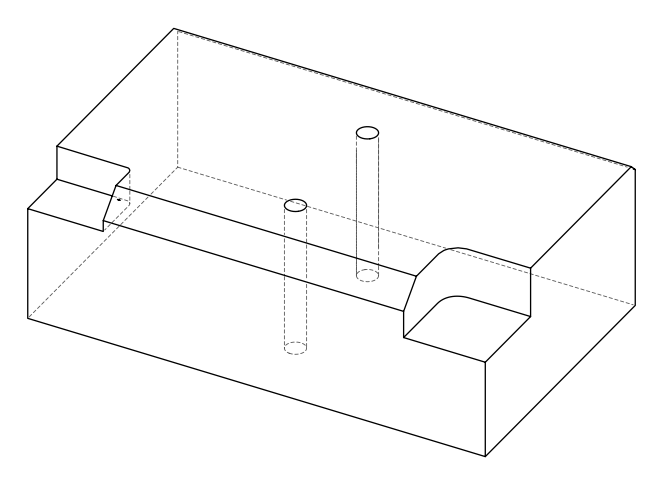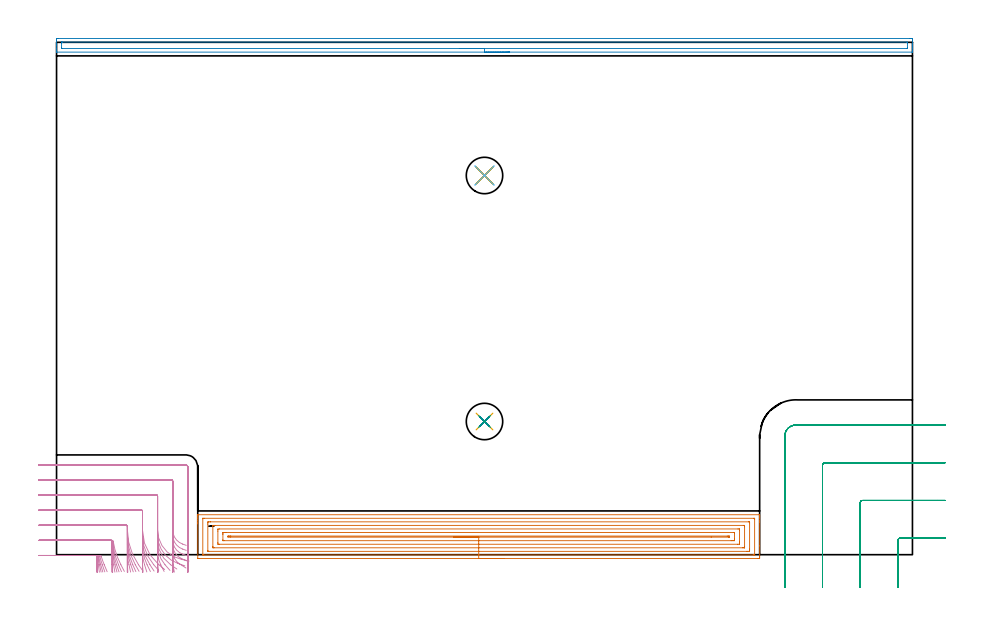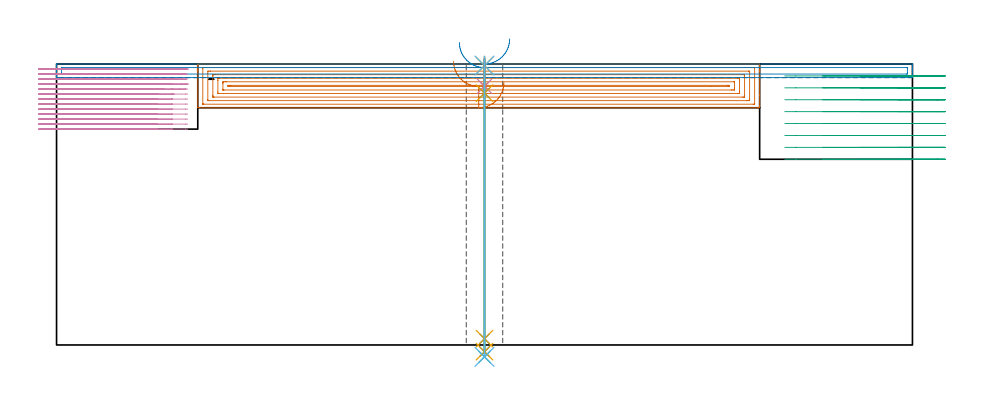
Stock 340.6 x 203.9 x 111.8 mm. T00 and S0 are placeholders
(PLAN: 12 operations, 9 tool changes, 40.4 min)
(1 AREA_MILL | FG_CHAMFER_SURFACE | UGT0205_001 | 12.73 min | 36145 mm3)
(2 AREA_MILL_1 | FG_CHAMFER_SURFACE_1 | UGT0205_001 | 5.64 min | 4969 mm3)
(3 MILL_CORNER_NOTCH_RECTANGULAR | CORNER_NOTCH_RECTANGULAR | UGT0201_094 | Follow Part, ap 5, ae 75% | 6.06 min | 139117 mm3)
(4 MILL_CORNER_NOTCH_RECTANGULAR_1 | CORNER_NOTCH_RECTANGULAR_1 | NXT0201_009 | Follow Part, ap 2, ae 75% | 13.83 min | 56518 mm3)
(5 SPOT_DRILL | STEP1HOLE | NXT0321_9005460120000 | 0.03 min | 0 mm3)
(6 SPOT_DRILL_1 | STEP1HOLE_1 | NXT0321_9005460120000 | 0.03 min | 5 mm3)
(7 DRILL_BLIND_HOLE_INTO_CENTER | STEP1HOLE | NXT0301_030 | 0.05 min | 224 mm3)
(8 GUN_DRILL_THROUGH_HOLE | STEP1HOLE | UGT0307_001 | 0.52 min | 2001 mm3)
(9 SPADE_DRILL_TO_ENLARGE_THROUGH_HOLE | STEP1HOLE | UGT0306_005 | 0.48 min | 16197 mm3)
(10 DRILL_BLIND_HOLE_INTO_CENTER_1 | STEP1HOLE_1 | NXT0301_030 | 0.05 min | 221 mm3)
(11 GUN_DRILL_THROUGH_HOLE_1 | STEP1HOLE_1 | UGT0307_001 | 0.52 min | 2000 mm3)
(12 SPADE_DRILL_TO_ENLARGE_THROUGH_HOLE_1 | STEP1HOLE_1 | UGT0306_005 | 0.48 min | 16198 mm3)
(TOOL UGT0205_001 | Chamfer Mill 20 x 3 x 45 deg. | D20 FL50 Z2)
(TOOL UGT0201_094 | End mill 20 mm | D20 FL38 Z4)
(TOOL NXT0201_009 | ENDMILL 8mm [2P460-0800-NA 1630] | D8 FL26 Z6)
(TOOL NXT0321_9005460120000 | NC Spot Drill, 142deg, 12mm, Carbide, Uncoated | D12 PA142 FL30 Z2)
(TOOL NXT0301_030 | Carbide Drill 5.9mm [860.1-0590-018A1-MM 2214] | D5.9 PA140 FL28 Z2)
(TOOL UGT0307_001 | Gun Drill 5 mm | D5 PA130 FL24 Z1)
(TOOL UGT0306_005 | Spade Drill 14.5mm | D14.5 PA132 FL10 Z2)
(OP 1 AREA_MILL)
G17 G21 G94 G90
T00 M6
G54
G17 G0 G90 X178. Y-1.5 S1061 M3
G43 Z121.8 H0
Z104.4
G94 G1 X177.962 Z103.528 F250.
X177.848 Z102.664
X177.659 Z101.812
X177.397 Z100.98
X177.063 Z100.174
X176.66 Z99.4
X176.192 Z98.664
X175.66 Z97.972
X175.071 Z97.329
X174.428 Z96.74
X173.736 Z96.208
X173. Z95.74
X172.226 Z95.337
X171.42 Z95.003
X170.588 Z94.741
X169.736 Z94.552
X168.872 Z94.438
X168. Z94.4
X56.814
X56.3 Y-1.495 Z94.403
X56.21 Y-1.492 Z94.406
X56.2 Y-1.397 Z94.5
Y12.292 Z108.188
Y12.895 Z108.789
Y13.443 Z109.339
Y13.771 Z109.667
Y14.319 Z110.215
Y14.647 Z110.542
Y15.304 Z111.203
Y15.618 Z111.517
X56.203 Y15.761 Z111.653
X56.21 Y15.897 Z111.788
X56.367 Y15.9 Z111.8
X279.633
X279.79 Y15.897 Z111.788
X279.797 Y15.761 Z111.653
X279.8 Y15.617 Z111.517
Y15.304 Z111.203
Y14.647 Z110.542
Y13.442 Z109.339
Y12.895 Z108.789
Y3.531 Z99.428
Y-0.849 Z95.048
X279.796 Y-1.123 Z94.774
X279.79 Y-1.493 Z94.405
X279.566 Y-1.496 Z94.402
X279.186 Y-1.5 Z94.4
X168.
Y-0.086 Z95.814
X58.6 Y-0.085 Z95.815
X58.434 Y-0.084 Z95.816
X58.25 Y-0.08 Z95.82
X58.212 Y-0.079 Z95.821
X58.207 Y-0.054 Z95.846
X58.204 Y-0.023 Z95.877
X58.201 Y0.145 Z96.045
Y14.294 Z110.194
X58.203 Y14.399 Z110.299
X58.207 Y14.468 Z110.368
X58.211 Y14.48 Z110.38
X58.215 Y14.482 Z110.382
X58.236 Y14.484 Z110.384
X58.6 Y14.486 Z110.386
X58.764
X277.4 Y14.485 Z110.385
X277.566 Y14.484 Z110.384
X277.75 Y14.48 Z110.38
X277.788 Y14.479 Z110.379
X277.793 Y14.454 Z110.354
X277.796 Y14.423 Z110.323
X277.799 Y14.255 Z110.155
Y0.106 Z96.006
X277.797 Y0.001 Z95.901
X277.793 Y-0.068 Z95.832
X277.789 Y-0.08 Z95.82
X277.785 Y-0.082 Z95.818
X277.764 Y-0.084 Z95.816
X277.4 Y-0.086 Z95.814
X277.235
X168.
Y1.328 Z97.228
X60.566 Y1.329 Z97.229
X60.386 Y1.331 Z97.231
X60.216 Y1.335 Z97.235
X60.207 Y1.505 Z97.405
X60.201 Y1.687 Z97.587
X60.2 Y12.201 Z108.101
X60.209 Y12.895 Z108.795
X60.213 Y13.064 Z108.964
X60.386 Y13.067 Z108.967
X61.099 Y13.071 Z108.971
X61.279
X275.434
X275.614 Y13.069 Z108.969
X275.784 Y13.065 Z108.965
X275.793 Y12.895 Z108.795
X275.799 Y12.713 Z108.613
X275.8 Y2.199 Z98.099
X275.791 Y1.505 Z97.405
X275.787 Y1.335 Z97.235
X275.614 Y1.333 Z97.233
X274.901 Y1.329 Z97.229
X274.721 Y1.328 Z97.228
X168.
Y2.743 Z98.643
X62.697
X62.337 Y2.745 Z98.645
X62.275 Y2.746 Z98.646
X62.215 Y2.749 Z98.649
X62.21 Y2.836 Z98.736
X62.2 Y3.23 Z99.13
Y3.257 Z99.157
Y11.115 Z107.015
X62.202 Y11.567 Z107.467
X62.204 Y11.62 Z107.52
X62.208 Y11.645 Z107.545
X62.212 Y11.65 Z107.55
X62.227 Y11.652 Z107.552
X62.366 Y11.656 Z107.556
X62.541 Y11.657 Z107.557
X63.065
X273.303
X273.663 Y11.655 Z107.555
X273.725 Y11.654 Z107.554
X273.785 Y11.651 Z107.551
X273.79 Y11.564 Z107.464
X273.8 Y11.17 Z107.07
Y11.142 Z107.042
Y3.285 Z99.185
X273.799 Y2.833 Z98.733
X273.796 Y2.78 Z98.68
X273.792 Y2.755 Z98.655
X273.788 Y2.75 Z98.65
X273.773 Y2.748 Z98.648
X273.634 Y2.744 Z98.644
X273.459 Y2.743 Z98.643
X272.935
X168.
Y4.157 Z100.057
X64.828
X64.413 Y4.161 Z100.061
X64.215 Y4.164 Z100.064
X64.21 Y4.278 Z100.178
X64.201 Y4.772 Z100.672
Y9.39 Z105.29
X64.204 Y10.026 Z105.926
X64.21 Y10.235 Z106.135
X64.875 Y10.243 Z106.143
X271.172
X271.587 Y10.239 Z106.139
X271.785 Y10.236 Z106.136
X271.79 Y10.122 Z106.022
X271.799 Y9.628 Z105.528
Y5.01 Z100.91
X271.797 Y4.374 Z100.274
X271.79 Y4.164 Z100.064
X271.125 Y4.157 Z100.057
X168.
Y5.571 Z101.471
X66.638 Y5.572 Z101.472
X66.317 Y5.574 Z101.474
X66.227 Y5.577 Z101.477
X66.21 Y5.579 Z101.479
X66.207 Y5.593 Z101.493
X66.203 Y5.628 Z101.528
X66.201 Y5.743 Z101.643
X66.2 Y5.886 Z101.786
X66.201 Y8.067 Z103.967
X66.206 Y8.514 Z104.414
X66.21 Y8.728 Z104.628
X66.219 Y8.822 Z104.722
X66.321 Y8.825 Z104.725
X66.638 Y8.827 Z104.727
X67.21 Y8.829 Z104.729
X67.531
X269.362 Y8.828 Z104.728
X269.683 Y8.826 Z104.726
X269.773 Y8.823 Z104.723
X269.79 Y8.821 Z104.721
X269.793 Y8.807 Z104.707
X269.797 Y8.772 Z104.672
X269.799 Y8.657 Z104.557
X269.8 Y8.514 Z104.414
X269.799 Y6.333 Z102.233
X269.794 Y5.886 Z101.786
X269.79 Y5.671 Z101.571
X269.781 Y5.578 Z101.478
X269.679 Y5.575 Z101.475
X269.362 Y5.573 Z101.473
X268.79 Y5.571 Z101.471
X268.469
X168.
Y6.985 Z102.885
X69.089
X68.215 Y6.992 Z102.892
X68.209 Y7.2 Z103.1
X68.21 Y7.309 Z103.209
X68.215 Y7.408 Z103.308
X68.424 Y7.411 Z103.311
X68.653 Y7.413 Z103.313
X69.089 Y7.414 Z103.314
X69.317 Y7.415 Z103.315
X266.911 Y7.414 Z103.314
X267.349 Y7.413 Z103.313
X267.576 Y7.411 Z103.311
X267.785 Y7.408 Z103.308
X267.791 Y7.2 Z103.1
X267.79 Y7.09 Z102.99
X267.785 Y6.992 Z102.892
X267.576 Y6.989 Z102.889
X267.348 Y6.986 Z102.886
X260.515 Y6.985 Z102.885
X168.
X167.128 Z102.923
X166.263 Z103.037
X165.412 Z103.226
X164.58 Z103.488
X163.774 Z103.822
X163. Z104.225
X162.264 Z104.694
X161.572 Z105.225
X160.929 Z105.814
X160.34 Z106.457
X159.808 Z107.15
X159.34 Z107.885
X158.937 Z108.659
X158.603 Z109.465
X158.341 Z110.297
X158.152 Z111.149
X158.038 Z112.014
X158. Z112.885
G0 Z121.8
M5
M2
(OP 2 AREA_MILL_1)
G17 G21 G94 G90
T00 M6
G54
G17 G0 G90 X180.3 Y200. S1061 M3
G43 Z121.8 H0
G94 G1 X180.262 Z120.928 F250.
X180.148 Z120.064
X179.959 Z119.212
X179.697 Z118.38
X179.363 Z117.574
X178.96 Z116.8
X178.492 Z116.064
X177.96 Z115.372
X177.371 Z114.729
X176.728 Z114.14
X176.036 Z113.608
X175.3 Z113.14
X174.526 Z112.737
X173.72 Z112.403
X172.888 Z112.141
X172.036 Z111.952
X171.172 Z111.838
X170.3 Z111.8
X0.167
X0.008 Y200.003 Z111.788
X0. Y200.018 Z111.773
Y200.368 Z111.432
Y200.71 Z111.09
Y201.374 Z110.421
Y202.59 Z109.207
Y203.142 Z108.652
Y204.634 Z107.161
X0.003 Y204.91 Z106.885
X0.009 Y205.391 Z106.405
X0.125 Y205.394 Z106.403
X0.614 Y205.4 Z106.4
X339.491
X339.986 Y205.399 Z106.401
X340.475 Y205.394 Z106.403
X340.591 Y205.391 Z106.405
X340.6 Y204.91 Z106.885
Y203.142 Z108.652
Y202.59 Z109.207
Y202.258 Z109.538
Y201.706 Z110.09
Y201.374 Z110.421
Y200.368 Z111.432
X340.593 Y200.017 Z111.774
X340.591 Y200.003 Z111.788
X340.432 Y200. Z111.8
X170.3
Y201.414 Z110.386
X2.359 Y201.415 Z110.385
X2.01 Y201.425 Z110.375
X2.005 Y201.534 Z110.266
X2.001 Y201.77 Z110.03
Y203.538 Z108.262
X2.007 Y203.935 Z107.865
X2.011 Y203.98 Z107.82
X2.029 Y203.982 Z107.818
X2.081 Y203.985 Z107.815
X2.187 Y203.986 Z107.814
X2.4
X338.241 Y203.985 Z107.815
X338.59 Y203.975 Z107.825
X338.595 Y203.866 Z107.934
X338.599 Y203.63 Z108.17
Y201.862 Z109.938
X338.593 Y201.465 Z110.335
X338.589 Y201.42 Z110.38
X338.571 Y201.418 Z110.382
X338.519 Y201.415 Z110.385
X338.413 Y201.414 Z110.386
X338.2
X170.3
X169.428 Z110.424
X168.564 Z110.538
X167.712 Z110.727
X166.88 Z110.989
X166.074 Z111.323
X165.3 Z111.726
X164.564 Z112.194
X163.872 Z112.725
X163.229 Z113.315
X162.64 Z113.958
X162.108 Z114.65
X161.64 Z115.386
X161.237 Z116.16
X160.903 Z116.966
X160.641 Z117.798
X160.452 Z118.649
X160.338 Z119.514
X160.3 Z120.386
G0 Z121.8
M5
M2
(OP 3 MILL_CORNER_NOTCH_RECTANGULAR)
G17 G21 G94 G90
T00 M6
G54
G17 G0 G90 X353.6 Y6.6 S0 M3
G43 Z121.8 H0
Z107.062
G94 G1 X350.6 F250.
X335.795 F500.
G3 X334.8 Y5.605 R1.
G1 Y-10.
Y-13. F250.
G0 Z121.8
X353.6 Y21.6
Z107.062
G1 X350.6
X320.795 F500.
G3 X319.8 Y20.605 R1.
G1 Y-10.
Y-13. F250.
G0 Z121.8
X353.6 Y36.6
Z107.062
G1 X350.6
X305.796 F500.
G3 X304.8 Y35.604 R1.
G1 Y-10.
Y-13. F250.
G0 Z121.8
X353.6 Y51.6
Z107.062
G1 X350.6
X294.2 F500.
G3 X289.8 Y47.2 R4.4
G1 Y-10.
Y-13. F250.
G0 Z121.8
X353.6 Y6.6
Z102.325
G1 X350.6
X335.795 F500.
G3 X334.8 Y5.605 R1.
G1 Y-10.
Y-13. F250.
G0 Z121.8
X353.6 Y21.6
Z102.325
G1 X350.6
X320.795 F500.
G3 X319.8 Y20.605 R1.
G1 Y-10.
Y-13. F250.
G0 Z121.8
X353.6 Y36.6
Z102.325
G1 X350.6
X305.796 F500.
G3 X304.8 Y35.604 R1.
G1 Y-10.
Y-13. F250.
G0 Z121.8
X353.6 Y51.6
Z102.325
G1 X350.6
X294.2 F500.
G3 X289.8 Y47.2 R4.4
G1 Y-10.
Y-13. F250.
G0 Z121.8
X353.6 Y6.6
Z97.587
G1 X350.6
X335.795 F500.
G3 X334.8 Y5.605 R1.
G1 Y-10.
Y-13. F250.
G0 Z121.8
X353.6 Y21.6
Z97.587
G1 X350.6
X320.795 F500.
G3 X319.8 Y20.605 R1.
G1 Y-10.
Y-13. F250.
G0 Z121.8
X353.6 Y36.6
Z97.587
G1 X350.6
X305.796 F500.
G3 X304.8 Y35.604 R1.
G1 Y-10.
Y-13. F250.
G0 Z121.8
X353.6 Y51.6
Z97.587
G1 X350.6
X294.2 F500.
G3 X289.8 Y47.2 R4.4
G1 Y-10.
Y-13. F250.
G0 Z121.8
X353.6 Y6.6
Z92.85
G1 X350.6
X335.795 F500.
G3 X334.8 Y5.605 R1.
G1 Y-10.
Y-13. F250.
G0 Z121.8
X353.6 Y21.6
Z92.85
G1 X350.6
X320.795 F500.
G3 X319.8 Y20.605 R1.
G1 Y-10.
Y-13. F250.
G0 Z121.8
X353.6 Y36.6
Z92.85
G1 X350.6
X305.796 F500.
G3 X304.8 Y35.604 R1.
G1 Y-10.
Y-13. F250.
G0 Z121.8
X353.6 Y51.6
Z92.85
G1 X350.6
X294.2 F500.
G3 X289.8 Y47.2 R4.4
G1 Y-10.
Y-13. F250.
G0 Z121.8
X353.6 Y6.6
Z88.112
G1 X350.6
X335.795 F500.
G3 X334.8 Y5.605 R1.
G1 Y-10.
Y-13. F250.
G0 Z121.8
X353.6 Y21.6
Z88.112
G1 X350.6
X320.795 F500.
G3 X319.8 Y20.605 R1.
G1 Y-10.
Y-13. F250.
G0 Z121.8
X353.6 Y36.6
Z88.112
G1 X350.6
X305.796 F500.
G3 X304.8 Y35.604 R1.
G1 Y-10.
Y-13. F250.
G0 Z121.8
X353.6 Y51.6
Z88.112
G1 X350.6
X294.2 F500.
G3 X289.8 Y47.2 R4.4
G1 Y-10.
Y-13. F250.
G0 Z121.8
X353.6 Y6.6
Z83.375
G1 X350.6
X335.795 F500.
G3 X334.8 Y5.605 R1.
G1 Y-10.
Y-13. F250.
G0 Z121.8
X353.6 Y21.6
Z83.375
G1 X350.6
X320.795 F500.
G3 X319.8 Y20.605 R1.
G1 Y-10.
Y-13. F250.
G0 Z121.8
X353.6 Y36.6
Z83.375
G1 X350.6
X305.796 F500.
G3 X304.8 Y35.604 R1.
G1 Y-10.
Y-13. F250.
G0 Z121.8
X353.6 Y51.6
Z83.375
G1 X350.6
X294.2 F500.
G3 X289.8 Y47.2 R4.4
G1 Y-10.
Y-13. F250.
G0 Z121.8
X353.6 Y6.6
Z78.637
G1 X350.6
X335.795 F500.
G3 X334.8 Y5.605 R1.
G1 Y-10.
Y-13. F250.
G0 Z121.8
X353.6 Y21.6
Z78.637
G1 X350.6
X320.795 F500.
G3 X319.8 Y20.605 R1.
G1 Y-10.
Y-13. F250.
G0 Z121.8
X353.6 Y36.6
Z78.637
G1 X350.6
X305.796 F500.
G3 X304.8 Y35.604 R1.
G1 Y-10.
Y-13. F250.
G0 Z121.8
X353.6 Y51.6
Z78.637
G1 X350.6
X294.2 F500.
G3 X289.8 Y47.2 R4.4
G1 Y-10.
Y-13. F250.
G0 Z121.8
X353.6 Y6.6
Z73.9
G1 X350.6
X335.795 F500.
G3 X334.8 Y5.605 R1.
G1 Y-10.
Y-13. F250.
G0 Z121.8
X353.6 Y21.6
Z73.9
G1 X350.6
X320.795 F500.
G3 X319.8 Y20.605 R1.
G1 Y-10.
Y-13. F250.
G0 Z121.8
X353.6 Y36.6
Z73.9
G1 X350.6
X305.796 F500.
G3 X304.8 Y35.604 R1.
G1 Y-10.
Y-13. F250.
G0 Z121.8
X353.6 Y51.6
Z73.9
G1 X350.6
X294.2 F500.
G3 X289.8 Y47.2 R4.4
G1 Y-10.
Y-13. F250.
G0 Z121.8
M5
M2
(OP 4 MILL_CORNER_NOTCH_RECTANGULAR_1)
G17 G21 G94 G90
T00 M6
G54
G17 G0 G90 X20.135 Y-6.768 S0 M3
G43 Z121.8 H1
Z109.808
G94 G1 X18.979 Y-4. F250.
G2 X17.75 Y-0.581 R36. F500.
G3 X17.372 Y-0.3 R0.4
G1 X-3.989
X-6.989 F250.
G0 Z121.8
X26.986 Y-6.66
Z109.808
G1 X25.599 Y-4.
G2 X22.541 Y5.363 R30. F500.
G3 X22.149 Y5.7 R0.4
G1 X-4.
X-7. F250.
G0 Z121.8
X34.348 Y-6.448
Z109.808
G1 X32.614 Y-4.
G2 X28.2 Y9.871 R24. F500.
G1 Y11.303
G3 X27.803 Y11.7 R0.4
G1 X-4.
X-7. F250.
G0 Z121.8
X43.04 Y-5.912
Z109.808
G1 X40.728 Y-4.
G2 X34.2 Y9.871 R18. F500.
G1 Y17.303
G3 X33.803 Y17.7 R0.4
G1 X-4.
X-7. F250.
G0 Z121.8
X52.67 Y-2.49
Z109.808
G1 X49.734 Y-1.873
G2 X40.2 Y9.871 R12. F500.
G1 Y23.303
G3 X39.803 Y23.7 R0.4
G1 X-4.
X-7. F250.
G0 Z121.8
X51.614 Y3.714
Z109.808
G1 X50.2 Y4.214
G2 X46.2 Y9.871 R6. F500.
G1 Y29.303
G3 X45.803 Y29.7 R0.4
G1 X-4.
X-7. F250.
G0 Z121.8
X52.2 Y6.871
Z109.808
G1 Y9.871
Y34.9 F500.
G3 X51.4 Y35.7 R0.8
G1 X-4.
X-7. F250.
G0 Z121.8
X19.206 Y-6.832
Z107.815
G1 X18.216 Y-4.
G2 X17.213 Y-0.603 R36. F500.
G3 X16.829 Y-0.3 R0.4
G1 X-3.989
X-6.989 F250.
G0 Z121.8
X25.839 Y-6.755
Z107.815
G1 X24.652 Y-4.
G2 X22.308 Y5.337 R30. F500.
G3 X21.913 Y5.7 R0.4
G1 X-4.
X-7. F250.
G0 Z121.8
X32.83 Y-6.607
Z107.815
G1 X31.345 Y-4.
G2 X28.2 Y7.878 R24. F500.
G1 Y11.303
G3 X27.803 Y11.7 R0.4
G1 X-4.
X-7. F250.
G0 Z121.8
X40.655 Y-6.254
Z107.815
G1 X38.675 Y-4.
G2 X34.2 Y7.878 R18. F500.
G1 Y17.303
G3 X33.803 Y17.7 R0.4
G1 X-4.
X-7. F250.
G0 Z121.8
X51.061 Y-4.439
Z107.815
G1 X48.23 Y-3.446
G2 X40.2 Y7.878 R12. F500.
G1 Y23.303
G3 X39.803 Y23.7 R0.4
G1 X-4.
X-7. F250.
G0 Z121.8
X51.614 Y1.721
Z107.815
G1 X50.2 Y2.221
G2 X46.2 Y7.878 R6. F500.
G1 Y29.303
G3 X45.803 Y29.7 R0.4
G1 X-4.
X-7. F250.
G0 Z121.8
X52.2 Y4.878
Z107.815
G1 Y7.878
Y34.9 F500.
G3 X51.4 Y35.7 R0.8
G1 X-4.
X-7. F250.
G0 Z121.8
X18.407 Y-6.885
Z105.823
G1 X17.584 Y-4.
G2 X16.793 Y-0.624 R36. F500.
G3 X16.404 Y-0.3 R0.4
G1 X-3.989
X-6.989 F250.
G0 Z121.8
X24.864 Y-6.832
Z105.823
G1 X23.875 Y-4.
G2 X22.205 Y5.311 R30. F500.
G3 X21.809 Y5.7 R0.4
G1 X-4.
X-7. F250.
G0 Z121.8
X31.566 Y-6.734
Z105.823
G1 X30.33 Y-4.
G2 X28.2 Y5.885 R24. F500.
G1 Y11.303
G3 X27.803 Y11.7 R0.4
G1 X-4.
X-7. F250.
G0 Z121.8
X38.805 Y-6.507
Z105.823
G1 X37.157 Y-4.
G2 X34.2 Y5.885 R18. F500.
G1 Y17.303
G3 X33.803 Y17.7 R0.4
G1 X-4.
X-7. F250.
G0 Z121.8
X47.868 Y-5.701
Z105.823
G1 X45.397 Y-4.
G2 X40.2 Y5.885 R12. F500.
G1 Y23.303
G3 X39.803 Y23.7 R0.4
G1 X-4.
X-7. F250.
G0 Z121.8
X51.614 Y-0.272
Z105.823
G1 X50.2 Y0.228
G2 X46.2 Y5.885 R6. F500.
G1 Y29.303
G3 X45.803 Y29.7 R0.4
G1 X-4.
X-7. F250.
G0 Z121.8
X52.2 Y2.885
Z105.823
G1 Y5.885
Y34.9 F500.
G3 X51.4 Y35.7 R0.8
G1 X-4.
X-7. F250.
G0 Z121.8
X17.736 Y-6.927
Z103.831
G1 X17.077 Y-4.
G2 X16.488 Y-0.646 R36. F500.
G3 X16.095 Y-0.3 R0.4
G1 X-3.989
X-6.989 F250.
G0 Z121.8
X24.048 Y-6.894
Z103.831
G1 X23.259 Y-4.
G2 X22.2 Y3.899 R30. F500.
G1 Y5.303
G3 X21.803 Y5.7 R0.4
G1 X-4.
X-7. F250.
G0 Z121.8
X30.525 Y-6.833
Z103.831
G1 X29.537 Y-4.
G2 X28.2 Y3.899 R24. F500.
G1 Y11.303
G3 X27.803 Y11.7 R0.4
G1 X-4.
X-7. F250.
G0 Z121.8
X37.342 Y-6.696
Z103.831
G1 X36.026 Y-4.
G2 X34.2 Y3.899 R18. F500.
G1 Y17.303
G3 X33.803 Y17.7 R0.4
G1 X-4.
X-7. F250.
G0 Z121.8
X45.141 Y-6.258
Z103.831
G1 X43.166 Y-4.
G2 X40.2 Y3.899 R12. F500.
G1 Y23.303
G3 X39.803 Y23.7 R0.4
G1 X-4.
X-7. F250.
G0 Z121.8
X52.63 Y-2.795
Z103.831
G1 X49.866 Y-1.628
G2 X46.2 Y3.899 R6. F500.
G1 Y29.303
G3 X45.803 Y29.7 R0.4
G1 X-4.
X-7. F250.
G0 Z121.8
X52.2 Y0.899
Z103.831
G1 Y3.899
Y34.9 F500.
G3 X51.4 Y35.7 R0.8
G1 X-4.
X-7. F250.
G0 Z121.8
X17.051 Y-6.966
Z101.838
G1 X16.603 Y-4.
G2 X16.258 Y-0.674 R36. F500.
G3 X15.862 Y-0.3 R0.4
G1 X-3.989
X-6.989 F250.
G0 Z121.8
X23.222 Y-6.951
Z101.838
G1 X22.685 Y-4.
G2 X22.2 Y1.373 R30. F500.
G1 Y5.303
G3 X21.803 Y5.7 R0.4
G1 X-4.
X-7. F250.
G0 Z121.8
X29.481 Y-6.924
Z101.838
G1 X28.809 Y-4.
G2 X28.2 Y1.373 R24. F500.
G1 Y11.303
G3 X27.803 Y11.7 R0.4
G1 X-4.
X-7. F250.
G0 Z121.8
X35.916 Y-6.863
Z101.838
G1 X35.021 Y-4.
G2 X34.2 Y1.373 R18. F500.
G1 Y17.303
G3 X33.803 Y17.7 R0.4
G1 X-4.
X-7. F250.
G0 Z121.8
X42.813 Y-6.682
Z101.838
G1 X41.47 Y-4.
G2 X40.2 Y1.373 R12. F500.
G1 Y23.303
G3 X39.803 Y23.7 R0.4
G1 X-4.
X-7. F250.
G0 Z121.8
X51.494 Y-5.298
Z101.838
G1 X48.967 Y-3.681
G2 X46.2 Y1.373 R6. F500.
G1 Y29.303
G3 X45.803 Y29.7 R0.4
G1 X-4.
X-7. F250.
G0 Z121.8
X52.2 Y-1.627
Z101.838
G1 Y1.373
Y34.9 F500.
G3 X51.4 Y35.7 R0.8
G1 X-4.
X-7. F250.
G0 Z121.8
X16.311 Y-6.999
Z99.846
G1 X16.218 Y-4.
G2 X16.2 Y-2.874 R36. F500.
G1 Y-0.697
G3 X15.803 Y-0.3 R0.4
G1 X-3.989
X-6.989 F250.
G0 Z121.8
X22.334 Y-6.998
Z99.846
G1 X22.221 Y-4.
G2 X22.2 Y-2.874 R30. F500.
G1 Y5.303
G3 X21.803 Y5.7 R0.4
G1 X-4.
X-7. F250.
G0 Z121.8
X28.367 Y-6.997
Z99.846
G1 X28.226 Y-4.
G2 X28.2 Y-2.874 R24. F500.
G1 Y11.303
G3 X27.803 Y11.7 R0.4
G1 X-4.
X-7. F250.
G0 Z121.8
X34.423 Y-6.994
Z99.846
G1 X34.235 Y-4.
G2 X34.2 Y-2.874 R18. F500.
G1 Y17.303
G3 X33.803 Y17.7 R0.4
G1 X-4.
X-7. F250.
G0 Z121.8
X40.534 Y-6.987
Z99.846
G1 X40.253 Y-4.
G2 X40.2 Y-2.874 R12. F500.
G1 Y23.303
G3 X39.803 Y23.7 R0.4
G1 X-4.
X-7. F250.
G0 Z121.8
X46.869 Y-6.947
Z99.846
G1 X46.307 Y-4.
G2 X46.2 Y-2.874 R6. F500.
G1 Y29.303
G3 X45.803 Y29.7 R0.4
G1 X-4.
X-7. F250.
G0 Z121.8
X52.2 Y-5.874
Z99.846
G1 Y-2.874
Y34.9 F500.
G3 X51.4 Y35.7 R0.8
G1 X-4.
X-7. F250.
G0 Z121.8
X16.206 Y-7.
Z97.854
G1 X16.2 Y-4.
Y-3.931 F500.
Y-0.697
G3 X15.803 Y-0.3 R0.4
G1 X-3.989
X-6.989 F250.
G0 Z121.8
X22.207 Y-7.
Z97.854
G1 X22.2 Y-4.
Y-3.931 F500.
Y5.303
G3 X21.803 Y5.7 R0.4
G1 X-4.
X-7. F250.
G0 Z121.8
X28.209 Y-7.
Z97.854
G1 X28.2 Y-4.
Y-3.931 F500.
Y11.303
G3 X27.803 Y11.7 R0.4
G1 X-4.
X-7. F250.
G0 Z121.8
X34.212 Y-7.
Z97.854
G1 X34.2 Y-4.
Y-3.931 F500.
Y17.303
G3 X33.803 Y17.7 R0.4
G1 X-4.
X-7. F250.
G0 Z121.8
X40.218 Y-7.
Z97.854
G1 X40.2 Y-4.
Y-3.931 F500.
Y23.303
G3 X39.803 Y23.7 R0.4
G1 X-4.
X-7. F250.
G0 Z121.8
X46.235 Y-7.
Z97.854
G1 X46.2 Y-4.
Y-3.931 F500.
Y29.303
G3 X45.803 Y29.7 R0.4
G1 X-4.
X-7. F250.
G0 Z121.8
X52.2 Y-6.931
Z97.854
G1 Y-3.931
Y34.9 F500.
G3 X51.4 Y35.7 R0.8
G1 X-4.
X-7. F250.
G0 Z121.8
X16.2 Y-7.
Z95.862
G1 Y-4.
Y-0.697 F500.
G3 X15.803 Y-0.3 R0.4
G1 X-3.989
X-6.989 F250.
G0 Z121.8
X22.2 Y-7.
Z95.862
G1 Y-4.
Y5.303 F500.
G3 X21.803 Y5.7 R0.4
G1 X-4.
X-7. F250.
G0 Z121.8
X28.2 Y-7.
Z95.862
G1 Y-4.
Y11.303 F500.
G3 X27.803 Y11.7 R0.4
G1 X-4.
X-7. F250.
G0 Z121.8
X34.2 Y-7.
Z95.862
G1 Y-4.
Y17.303 F500.
G3 X33.803 Y17.7 R0.4
G1 X-4.
X-7. F250.
G0 Z121.8
X40.2 Y-7.
Z95.862
G1 Y-4.
Y23.303 F500.
G3 X39.803 Y23.7 R0.4
G1 X-4.
X-7. F250.
G0 Z121.8
X46.2 Y-7.
Z95.862
G1 Y-4.
Y29.303 F500.
G3 X45.803 Y29.7 R0.4
G1 X-4.
X-7. F250.
G0 Z121.8
X52.2 Y-7.
Z95.862
G1 Y-4.
Y34.9 F500.
G3 X51.4 Y35.7 R0.8
G1 X-4.
X-7. F250.
G0 Z121.8
X16.2 Y-7.
Z93.869
G1 Y-4.
Y-0.697 F500.
G3 X15.803 Y-0.3 R0.4
G1 X-3.989
X-6.989 F250.
G0 Z121.8
X22.2 Y-7.
Z93.869
G1 Y-4.
Y5.303 F500.
G3 X21.803 Y5.7 R0.4
G1 X-4.
X-7. F250.
G0 Z121.8
X28.2 Y-7.
Z93.869
G1 Y-4.
Y11.303 F500.
G3 X27.803 Y11.7 R0.4
G1 X-4.
X-7. F250.
G0 Z121.8
X34.2 Y-7.
Z93.869
G1 Y-4.
Y17.303 F500.
G3 X33.803 Y17.7 R0.4
G1 X-4.
X-7. F250.
G0 Z121.8
X40.2 Y-7.
Z93.869
G1 Y-4.
Y23.303 F500.
G3 X39.803 Y23.7 R0.4
G1 X-4.
X-7. F250.
G0 Z121.8
X46.2 Y-7.
Z93.869
G1 Y-4.
Y29.303 F500.
G3 X45.803 Y29.7 R0.4
G1 X-4.
X-7. F250.
G0 Z121.8
X52.2 Y-7.
Z93.869
G1 Y-4.
Y34.9 F500.
G3 X51.4 Y35.7 R0.8
G1 X-4.
X-7. F250.
G0 Z121.8
X16.2 Y-7.
Z91.877
G1 Y-4.
Y-0.697 F500.
G3 X15.803 Y-0.3 R0.4
G1 X-3.989
X-6.989 F250.
G0 Z121.8
X22.2 Y-7.
Z91.877
G1 Y-4.
Y5.303 F500.
G3 X21.803 Y5.7 R0.4
G1 X-4.
X-7. F250.
G0 Z121.8
X28.2 Y-7.
Z91.877
G1 Y-4.
Y11.303 F500.
G3 X27.803 Y11.7 R0.4
G1 X-4.
X-7. F250.
G0 Z121.8
X34.2 Y-7.
Z91.877
G1 Y-4.
Y17.303 F500.
G3 X33.803 Y17.7 R0.4
G1 X-4.
X-7. F250.
G0 Z121.8
X40.2 Y-7.
Z91.877
G1 Y-4.
Y23.303 F500.
G3 X39.803 Y23.7 R0.4
G1 X-4.
X-7. F250.
G0 Z121.8
X46.2 Y-7.
Z91.877
G1 Y-4.
Y29.303 F500.
G3 X45.803 Y29.7 R0.4
G1 X-4.
X-7. F250.
G0 Z121.8
X52.2 Y-7.
Z91.877
G1 Y-4.
Y34.9 F500.
G3 X51.4 Y35.7 R0.8
G1 X-4.
X-7. F250.
G0 Z121.8
X16.2 Y-7.
Z89.885
G1 Y-4.
Y-0.697 F500.
G3 X15.803 Y-0.3 R0.4
G1 X-3.989
X-6.989 F250.
G0 Z121.8
X22.2 Y-7.
Z89.885
G1 Y-4.
Y5.303 F500.
G3 X21.803 Y5.7 R0.4
G1 X-4.
X-7. F250.
G0 Z121.8
X28.2 Y-7.
Z89.885
G1 Y-4.
Y11.303 F500.
G3 X27.803 Y11.7 R0.4
G1 X-4.
X-7. F250.
G0 Z121.8
X34.2 Y-7.
Z89.885
G1 Y-4.
Y17.303 F500.
G3 X33.803 Y17.7 R0.4
G1 X-4.
X-7. F250.
G0 Z121.8
X40.2 Y-7.
Z89.885
G1 Y-4.
Y23.303 F500.
G3 X39.803 Y23.7 R0.4
G1 X-4.
X-7. F250.
G0 Z121.8
X46.2 Y-7.
Z89.885
G1 Y-4.
Y29.303 F500.
G3 X45.803 Y29.7 R0.4
G1 X-4.
X-7. F250.
G0 Z121.8
X52.2 Y-7.
Z89.885
G1 Y-4.
Y34.9 F500.
G3 X51.4 Y35.7 R0.8
G1 X-4.
X-7. F250.
G0 Z121.8
X16.2 Y-7.
Z87.892
G1 Y-4.
Y-0.697 F500.
G3 X15.803 Y-0.3 R0.4
G1 X-3.989
X-6.989 F250.
G0 Z121.8
X22.2 Y-7.
Z87.892
G1 Y-4.
Y5.303 F500.
G3 X21.803 Y5.7 R0.4
G1 X-4.
X-7. F250.
G0 Z121.8
X28.2 Y-7.
Z87.892
G1 Y-4.
Y11.303 F500.
G3 X27.803 Y11.7 R0.4
G1 X-4.
X-7. F250.
G0 Z121.8
X34.2 Y-7.
Z87.892
G1 Y-4.
Y17.303 F500.
G3 X33.803 Y17.7 R0.4
G1 X-4.
X-7. F250.
G0 Z121.8
X40.2 Y-7.
Z87.892
G1 Y-4.
Y23.303 F500.
G3 X39.803 Y23.7 R0.4
G1 X-4.
X-7. F250.
G0 Z121.8
X46.2 Y-7.
Z87.892
G1 Y-4.
Y29.303 F500.
G3 X45.803 Y29.7 R0.4
G1 X-4.
X-7. F250.
G0 Z121.8
X52.2 Y-7.
Z87.892
G1 Y-4.
Y34.9 F500.
G3 X51.4 Y35.7 R0.8
G1 X-4.
X-7. F250.
G0 Z121.8
X16.2 Y-7.
Z85.9
G1 Y-4.
Y-0.697 F500.
G3 X15.803 Y-0.3 R0.4
G1 X-3.989
X-6.989 F250.
G0 Z121.8
X22.2 Y-7.
Z85.9
G1 Y-4.
Y5.303 F500.
G3 X21.803 Y5.7 R0.4
G1 X-4.
X-7. F250.
G0 Z121.8
X28.2 Y-7.
Z85.9
G1 Y-4.
Y11.303 F500.
G3 X27.803 Y11.7 R0.4
G1 X-4.
X-7. F250.
G0 Z121.8
X34.2 Y-7.
Z85.9
G1 Y-4.
Y17.303 F500.
G3 X33.803 Y17.7 R0.4
G1 X-4.
X-7. F250.
G0 Z121.8
X40.2 Y-7.
Z85.9
G1 Y-4.
Y23.303 F500.
G3 X39.803 Y23.7 R0.4
G1 X-4.
X-7. F250.
G0 Z121.8
X46.2 Y-7.
Z85.9
G1 Y-4.
Y29.303 F500.
G3 X45.803 Y29.7 R0.4
G1 X-4.
X-7. F250.
G0 Z121.8
X52.2 Y-7.
Z85.9
G1 Y-4.
Y34.9 F500.
G3 X51.4 Y35.7 R0.8
G1 X-4.
X-7. F250.
G0 Z121.8
M5
M2
(OP 5 SPOT_DRILL)
G17 G21 G94 G90
T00 M6
G54
G17 G0 G90 X170.3 Y53. S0 M3
G43 Z121.8 H0
G94 G81 G98 Z111.176 F250. R114.8
G80
M5
M2
(OP 6 SPOT_DRILL_1)
G17 G21 G94 G90
T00 M6
G54
G17 G0 G90 X170.3 Y150.9 S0 M3
G43 Z121.8 H0
G94 G81 G98 Z111.176 F250. R114.8
G80
M5
M2
(OP 7 DRILL_BLIND_HOLE_INTO_CENTER)
G17 G21 G94 G90
T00 M6
G54
G17 G0 G90 X170.3 Y53. S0 M3
G43 Z121.8 H1
G94 G81 G98 Z102.95 F250. R113.8
G80
M5
M2
(OP 8 GUN_DRILL_THROUGH_HOLE)
G17 G21 G94 G90
T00 M6
G54
G17 G0 G90 X170.3 Y53. M8
G43 Z121.8 H0
Z111.472
S716 M3
G94 G1 Z100.194 F125. M26
G4 X.084
Z2.5 F250.
G4 X.084
Z-2.666 F125.
G4 X.084
M5
M9
G0 Z111.472
Z121.8
M2
(OP 9 SPADE_DRILL_TO_ENLARGE_THROUGH_HOLE)
G17 G21 G94 G90
T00 M6
G54
G17 G0 G90 X170.3 Y53. S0 M3
G43 Z121.8 H0
G94 G73 G98 Z-4.728 F250. Q12.948 R113.8
G80
M5
M2
(OP 10 DRILL_BLIND_HOLE_INTO_CENTER_1)
G17 G21 G94 G90
T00 M6
G54
G17 G0 G90 X170.3 Y150.9 S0 M3
G43 Z121.8 H1
G94 G81 G98 Z102.95 F250. R113.8
G80
M5
M2
(OP 11 GUN_DRILL_THROUGH_HOLE_1)
G17 G21 G94 G90
T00 M6
G54
G17 G0 G90 X170.3 Y150.9 M8
G43 Z121.8 H0
Z111.472
S716 M3
G94 G1 Z100.194 F125. M26
G4 X.084
Z2.5 F250.
G4 X.084
Z-2.666 F125.
G4 X.084
M5
M9
G0 Z111.472
Z121.8
M2
(OP 12 SPADE_DRILL_TO_ENLARGE_THROUGH_HOLE_1)
G17 G21 G94 G90
T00 M6
G54
G17 G0 G90 X170.3 Y150.9 S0 M3
G43 Z121.8 H0
G94 G73 G98 Z-4.728 F250. Q12.948 R113.8
G80
M5
M2
